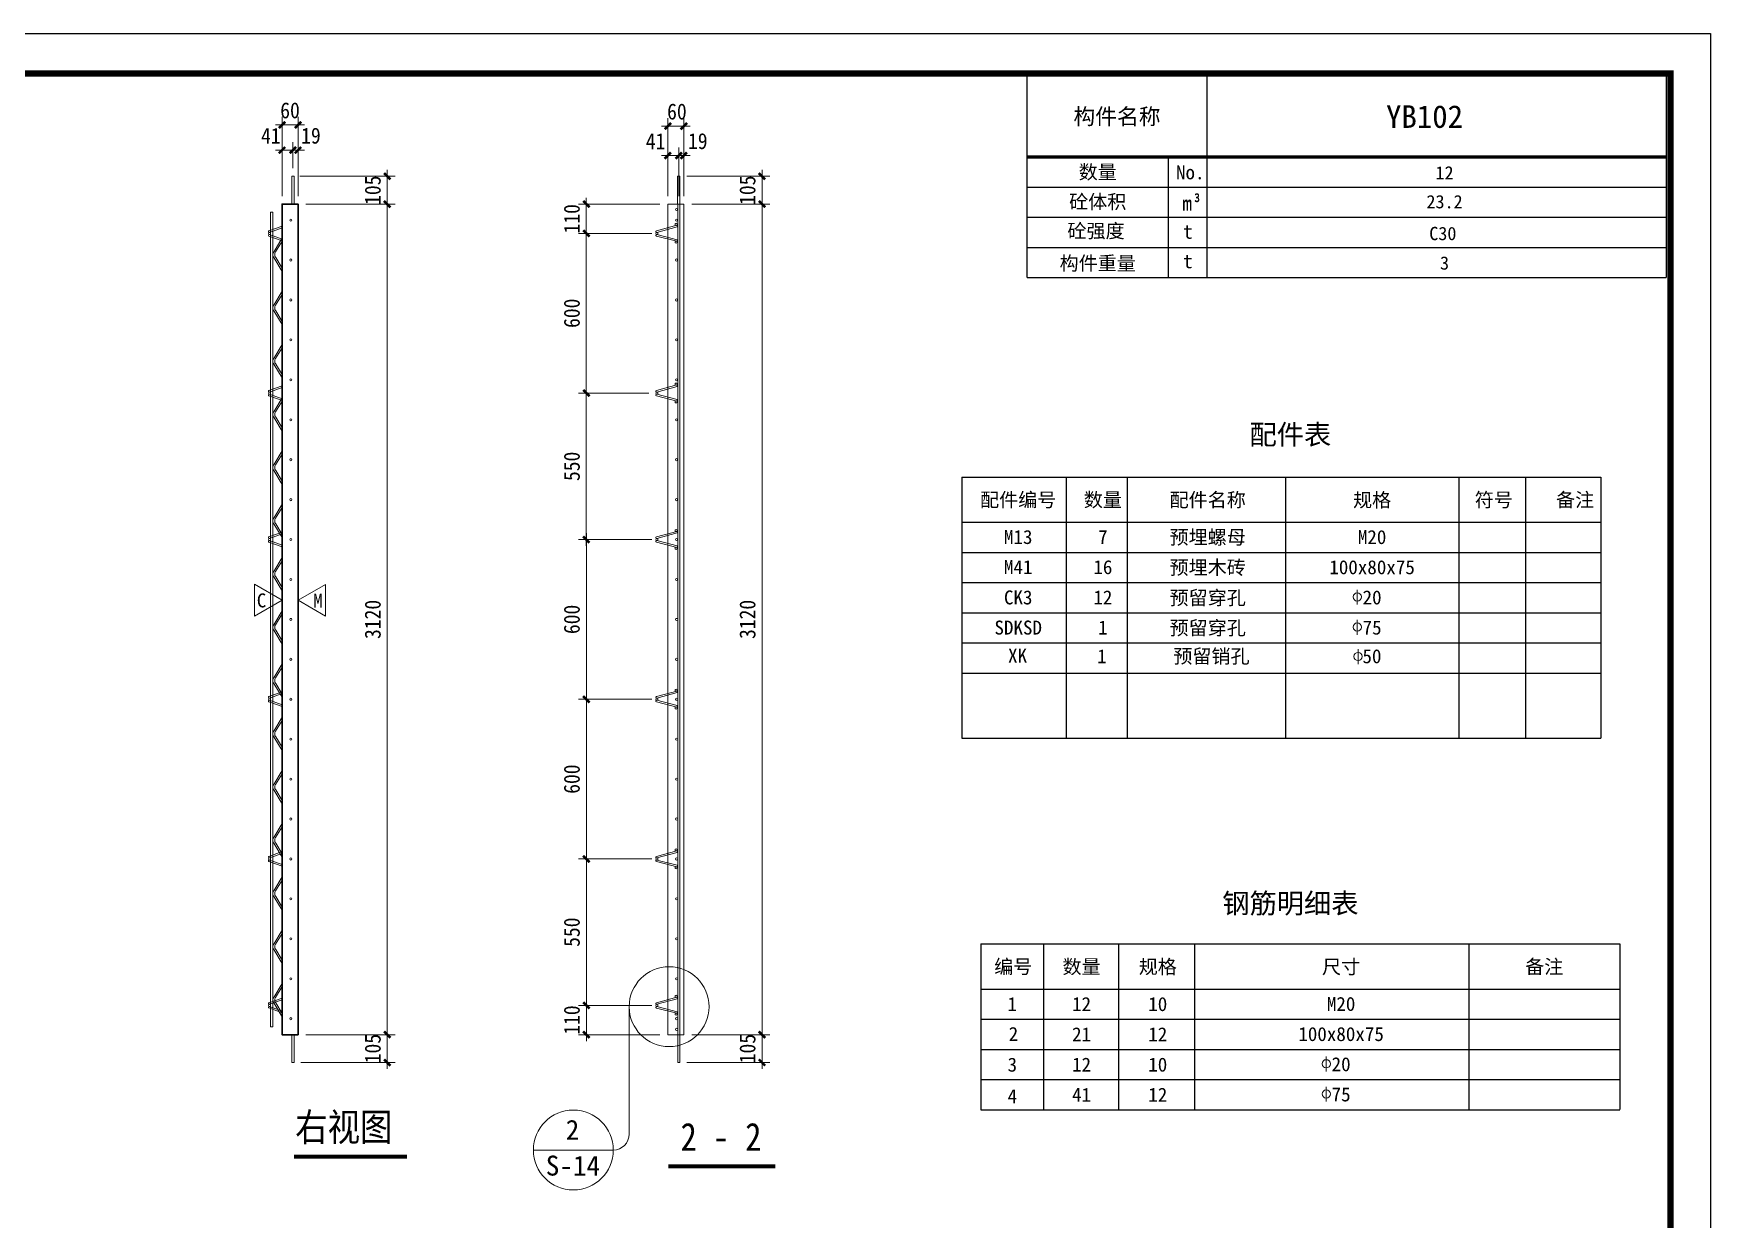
# Model space of a CAD drawing. Header units: millimetres. Extents: x 0 to 31486, y -384 to 8910.
# Drawn here: x 25186 to 31486, y 4071 to 8526 of the extents above; entities that cross this region are included whole.
import ezdxf
from ezdxf.enums import TextEntityAlignment as Align

# ---------------------------------------------------------------- set-up
doc = ezdxf.new("R2010")
doc.units = ezdxf.units.MM
doc.linetypes.add('ACAD_ISO10W100', pattern=[18, 12, -3, 0, -3])
for name, color, linetype in [('DBD6X-1##宽度', 4, 'Continuous'), ('DBD6X-1##高度', 4, 'Continuous'), ('YZ-下划线', 1, 'ACAD_ISO10W100'), ('YZ-标题文字', 2, 'Continuous'), ('YZ-索引图号', 3, 'Continuous'), ('图框2', 1, 'Continuous'), ('图框签字栏-图框文字', 255, 'Continuous'), ('图框线', 7, 'Continuous'), ('桁架', 4, 'Continuous'), ('钢筋', 7, 'Continuous')]:
    doc.layers.add(name, color=color, linetype=linetype)
for name, color, linetype, lineweight in [('YG-标注', 151, 'Continuous', 15), ('YZ-符号', 96, 'Continuous', 9), ('轮廓线', 2, 'Continuous', 13)]:
    doc.layers.add(name, color=color, linetype=linetype, lineweight=lineweight)
doc.styles.add('YZ-样式 1', font='simhei.ttf', dxfattribs={"width": 0.85})
doc.styles.add('YZ-样式 2', font='simhei.ttf', dxfattribs={"width": 0.9})
doc.styles.add('图签-样式 2', font='')
doc.styles.add('图签-黑体', font='simhei.ttf')
doc.styles.get('图签-样式 2').set_extended_font_data('NSimSun')
doc.dimstyles.new('YZ-30', dxfattribs={"dimscale": 30, "dimtxt": 2, "dimasz": 0.8, "dimexe": 1, "dimexo": 1, "dimgap": 0.8, "dimtad": 1, "dimdec": 0, "dimzin": 1, "dimdsep": 46, "dimtxsty": 'YZ-样式 2', "dimblk": 'ARCHTICK', "dimcen": 250, "dimdle": 0.8, "dimclrd": 151, "dimclre": 151, "dimclrt": 7, "dimazin": 0, "dimtfac": 1, "dimtdec": 0, "dimtix": 1, "dimtmove": 2, "dimatfit": 2, "dimldrblk": 'ARCHTICK', "dimfxl": 1, "dimlwd": 9, "dimlwe": 9, "dimarcsym": 0})

# ---------------------------------------------------------------- blocks, each defined once
blk = doc.blocks.new('_ArchTick')
at = {"color": 0, "linetype": 'ByBlock', "const_width": 0.4}
blk.add_lwpolyline([(-0.5, -0.5), (0.5, 0.5)], dxfattribs=at)
blk = doc.blocks.new('*D186')
at = {"layer": 'DBD6X-1##宽度', "color": 151, "lineweight": 9, "ltscale": 30, "transparency": 16777216}
for p, q in [((26209.8, 7885.3), (26545.1, 7885.3)), ((26515.1, 7909.3), (26515.1, 4741.3)), ((26209.8, 4765.3), (26545.1, 4765.3))]:
    blk.add_line(p, q, dxfattribs=at)
at = {"layer": 'Defpoints', "color": 0, "ltscale": 30, "transparency": 16777216}
for p in [(26179.8, 7885.3), (26179.8, 4765.3), (26515.1, 4765.3)]:
    blk.add_point(p, dxfattribs=at)
at = {"layer": 'DBD6X-1##宽度', "color": 151, "lineweight": 9, "ltscale": 30, "transparency": 16777216, "xscale": 24, "yscale": 24, "zscale": 24}
for p, rotation in [((26515.1, 7885.3), 90), ((26515.1, 4765.3), 270)]:
    blk.add_blockref('_ArchTick', p, dxfattribs=dict(at, rotation=rotation))
at = {"layer": 'DBD6X-1##宽度', "color": 7, "lineweight": 9, "ltscale": 30, "transparency": 16777216, "insert": (26460.8, 6325.3), "char_height": 60, "attachment_point": 5, "rotation": 90, "style": 'YZ-样式 2'}
blk.add_mtext('3120', dxfattribs=at)
blk = doc.blocks.new('*D187')
at = {"layer": 'Defpoints', "color": 0, "ltscale": 30, "transparency": 16777216}
for p in [(26179.8, 4765.3), (26160.8, 4660.7), (26515.1, 4660.7)]:
    blk.add_point(p, dxfattribs=at)
at = {"layer": 'YG-标注', "color": 151, "lineweight": 9, "ltscale": 30, "transparency": 16777216}
for p, q in [((26515.1, 4765.3), (26515.1, 4789.3)), ((26209.8, 4765.3), (26545.1, 4765.3)), ((26515.1, 4765.3), (26515.1, 4660.7)), ((26190.8, 4660.7), (26545.1, 4660.7)), ((26515.1, 4660.7), (26515.1, 4636.7))]:
    blk.add_line(p, q, dxfattribs=at)
at = {"layer": 'YG-标注', "color": 151, "lineweight": 9, "ltscale": 30, "transparency": 16777216, "xscale": 24, "yscale": 24, "zscale": 24}
for p, rotation in [((26515.1, 4765.3), 270), ((26515.1, 4660.7), 90)]:
    blk.add_blockref('_ArchTick', p, dxfattribs=dict(at, rotation=rotation))
at = {"layer": 'YG-标注', "color": 7, "lineweight": 9, "ltscale": 30, "transparency": 16777216, "insert": (26460.8, 4713), "char_height": 60, "attachment_point": 5, "rotation": 90, "style": 'YZ-样式 2'}
blk.add_mtext('105', dxfattribs=at)
blk = doc.blocks.new('*D188')
at = {"layer": 'Defpoints', "color": 0, "ltscale": 30, "transparency": 16777216}
for p in [(26119.8, 8183), (26119.8, 7885.3), (26179.8, 7885.3)]:
    blk.add_point(p, dxfattribs=at)
at = {"layer": 'YG-标注', "color": 151, "lineweight": 9, "ltscale": 30, "transparency": 16777216}
for p, q in [((26119.8, 7915.3), (26119.8, 8213)), ((26179.8, 7915.3), (26179.8, 8213)), ((26119.8, 8183), (26095.8, 8183)), ((26179.8, 8183), (26119.8, 8183)), ((26179.8, 8183), (26203.8, 8183))]:
    blk.add_line(p, q, dxfattribs=at)
at = {"layer": 'YG-标注', "color": 151, "lineweight": 9, "ltscale": 30, "transparency": 16777216, "xscale": 24, "yscale": 24, "zscale": 24}
blk.add_blockref('_ArchTick', (26119.8, 8183), dxfattribs=at)
at = {"layer": 'YG-标注', "color": 151, "lineweight": 9, "ltscale": 30, "transparency": 16777216, "xscale": 24, "yscale": 24, "zscale": 24, "rotation": 180}
blk.add_blockref('_ArchTick', (26179.8, 8183), dxfattribs=at)
at = {"layer": 'YG-标注', "color": 7, "lineweight": 9, "ltscale": 30, "transparency": 16777216, "insert": (26149.8, 8237.3), "char_height": 60, "attachment_point": 5, "style": 'YZ-样式 2'}
blk.add_mtext('60', dxfattribs=at)
blk = doc.blocks.new('*D189')
at = {"layer": 'DBD6X-1##高度', "color": 151, "lineweight": 9, "ltscale": 30, "transparency": 16777216}
for p, q in [((27569.2, 7915.3), (27569.2, 8208.4)), ((27629.2, 7915.3), (27629.2, 8208.4)), ((27653.2, 8178.4), (27545.2, 8178.4))]:
    blk.add_line(p, q, dxfattribs=at)
at = {"layer": 'Defpoints', "color": 0, "ltscale": 30, "transparency": 16777216}
for p in [(27569.2, 8178.4), (27569.2, 7885.3), (27629.2, 7885.3)]:
    blk.add_point(p, dxfattribs=at)
at = {"layer": 'DBD6X-1##高度', "color": 151, "lineweight": 9, "ltscale": 30, "transparency": 16777216, "xscale": 24, "yscale": 24, "zscale": 24, "rotation": 180}
blk.add_blockref('_ArchTick', (27569.2, 8178.4), dxfattribs=at)
at = {"layer": 'DBD6X-1##高度', "color": 151, "lineweight": 9, "ltscale": 30, "transparency": 16777216, "xscale": 24, "yscale": 24, "zscale": 24}
blk.add_blockref('_ArchTick', (27629.2, 8178.4), dxfattribs=at)
at = {"layer": 'DBD6X-1##高度', "color": 7, "lineweight": 9, "ltscale": 30, "transparency": 16777216, "insert": (27603.3, 8232.8), "char_height": 60, "attachment_point": 5, "style": 'YZ-样式 2'}
blk.add_mtext('60', dxfattribs=at)
blk = doc.blocks.new('*D211')
at = {"layer": 'Defpoints', "color": 0, "ltscale": 30, "transparency": 16777216}
for p in [(27629.2, 7885.3), (27629.2, 4765.3), (27923, 4765.3)]:
    blk.add_point(p, dxfattribs=at)
at = {"layer": 'YG-标注', "color": 151, "lineweight": 9, "ltscale": 30, "transparency": 16777216}
for p, q in [((27659.2, 7885.3), (27953, 7885.3)), ((27923, 7909.3), (27923, 4741.3)), ((27659.2, 4765.3), (27953, 4765.3))]:
    blk.add_line(p, q, dxfattribs=at)
at = {"layer": 'YG-标注', "color": 151, "lineweight": 9, "ltscale": 30, "transparency": 16777216, "xscale": 24, "yscale": 24, "zscale": 24}
for p, rotation in [((27923, 7885.3), 90), ((27923, 4765.3), 270)]:
    blk.add_blockref('_ArchTick', p, dxfattribs=dict(at, rotation=rotation))
at = {"layer": 'YG-标注', "color": 7, "lineweight": 9, "ltscale": 30, "transparency": 16777216, "insert": (27868.7, 6325.3), "char_height": 60, "attachment_point": 5, "rotation": 90, "style": 'YZ-样式 2'}
blk.add_mtext('3120', dxfattribs=at)
blk = doc.blocks.new('*D212')
at = {"layer": 'Defpoints', "color": 0, "ltscale": 30, "transparency": 16777216}
for p in [(27629.2, 4765.3), (27610.2, 4660.7), (27923, 4660.7)]:
    blk.add_point(p, dxfattribs=at)
at = {"layer": 'YG-标注', "color": 151, "lineweight": 9, "ltscale": 30, "transparency": 16777216}
for p, q in [((27923, 4765.3), (27923, 4789.3)), ((27659.2, 4765.3), (27953, 4765.3)), ((27923, 4765.3), (27923, 4660.7)), ((27640.2, 4660.7), (27953, 4660.7)), ((27923, 4660.7), (27923, 4636.7))]:
    blk.add_line(p, q, dxfattribs=at)
at = {"layer": 'YG-标注', "color": 151, "lineweight": 9, "ltscale": 30, "transparency": 16777216, "xscale": 24, "yscale": 24, "zscale": 24}
for p, rotation in [((27923, 4765.3), 270), ((27923, 4660.7), 90)]:
    blk.add_blockref('_ArchTick', p, dxfattribs=dict(at, rotation=rotation))
at = {"layer": 'YG-标注', "color": 7, "lineweight": 9, "ltscale": 30, "transparency": 16777216, "insert": (27868.7, 4713), "char_height": 60, "attachment_point": 5, "rotation": 90, "style": 'YZ-样式 2'}
blk.add_mtext('105', dxfattribs=at)
blk = doc.blocks.new('*D236')
at = {"layer": 'Defpoints', "color": 0, "ltscale": 30, "transparency": 16777216}
for p in [(27263.1, 4875.3), (27539.2, 4875.3), (27569.2, 4765.3)]:
    blk.add_point(p, dxfattribs=at)
at = {"layer": '钢筋', "color": 151, "lineweight": 9, "ltscale": 30, "transparency": 16777216}
for p, q in [((27509.2, 4875.3), (27233.1, 4875.3)), ((27263.1, 4875.3), (27263.1, 4899.3)), ((27263.1, 4765.3), (27263.1, 4875.3)), ((27539.2, 4765.3), (27233.1, 4765.3)), ((27263.1, 4765.3), (27263.1, 4741.3))]:
    blk.add_line(p, q, dxfattribs=at)
at = {"layer": '钢筋', "color": 151, "lineweight": 9, "ltscale": 30, "transparency": 16777216, "xscale": 24, "yscale": 24, "zscale": 24}
for p, rotation in [((27263.1, 4875.3), 270), ((27263.1, 4765.3), 90)]:
    blk.add_blockref('_ArchTick', p, dxfattribs=dict(at, rotation=rotation))
at = {"layer": '钢筋', "color": 7, "ltscale": 30, "transparency": 16777216, "insert": (27208.7, 4820.3), "char_height": 60, "attachment_point": 5, "rotation": 90, "style": 'YZ-样式 2'}
blk.add_mtext('110', dxfattribs=at)
blk = doc.blocks.new('*D237')
at = {"layer": 'Defpoints', "color": 0, "ltscale": 30, "transparency": 16777216}
for p in [(27539.2, 6625.3), (27263.1, 6025.3), (27539.2, 6025.3)]:
    blk.add_point(p, dxfattribs=at)
at = {"layer": '钢筋', "color": 151, "lineweight": 9, "ltscale": 30, "transparency": 16777216}
for p, q in [((27509.2, 6625.3), (27233.1, 6625.3)), ((27263.1, 6649.3), (27263.1, 6001.3)), ((27509.2, 6025.3), (27233.1, 6025.3))]:
    blk.add_line(p, q, dxfattribs=at)
at = {"layer": '钢筋', "color": 151, "lineweight": 9, "ltscale": 30, "transparency": 16777216, "xscale": 24, "yscale": 24, "zscale": 24}
for p, rotation in [((27263.1, 6625.3), 90), ((27263.1, 6025.3), 270)]:
    blk.add_blockref('_ArchTick', p, dxfattribs=dict(at, rotation=rotation))
at = {"layer": '钢筋', "color": 7, "ltscale": 30, "transparency": 16777216, "insert": (27208.7, 6325.3), "char_height": 60, "attachment_point": 5, "rotation": 90, "style": 'YZ-样式 2'}
blk.add_mtext('600', dxfattribs=at)
blk = doc.blocks.new('*D238')
at = {"layer": 'Defpoints', "color": 0, "ltscale": 30, "transparency": 16777216}
for p in [(27539.2, 6025.3), (27263.1, 5425.3), (27539.2, 5425.3)]:
    blk.add_point(p, dxfattribs=at)
at = {"layer": '钢筋', "color": 151, "lineweight": 9, "ltscale": 30, "transparency": 16777216}
for p, q in [((27263.1, 6049.3), (27263.1, 5401.3)), ((27509.2, 6025.3), (27233.1, 6025.3)), ((27509.2, 5425.3), (27233.1, 5425.3))]:
    blk.add_line(p, q, dxfattribs=at)
at = {"layer": '钢筋', "color": 151, "lineweight": 9, "ltscale": 30, "transparency": 16777216, "xscale": 24, "yscale": 24, "zscale": 24}
for p, rotation in [((27263.1, 6025.3), 90), ((27263.1, 5425.3), 270)]:
    blk.add_blockref('_ArchTick', p, dxfattribs=dict(at, rotation=rotation))
at = {"layer": '钢筋', "color": 7, "ltscale": 30, "transparency": 16777216, "insert": (27208.7, 5725.3), "char_height": 60, "attachment_point": 5, "rotation": 90, "style": 'YZ-样式 2'}
blk.add_mtext('600', dxfattribs=at)
blk = doc.blocks.new('*D239')
at = {"layer": 'Defpoints', "color": 0, "ltscale": 30, "transparency": 16777216}
for p in [(27539.2, 5425.3), (27263.1, 4875.3), (27539.2, 4875.3)]:
    blk.add_point(p, dxfattribs=at)
at = {"layer": '钢筋', "color": 151, "lineweight": 9, "ltscale": 30, "transparency": 16777216}
for p, q in [((27509.2, 5425.3), (27233.1, 5425.3)), ((27263.1, 5449.3), (27263.1, 4851.3)), ((27509.2, 4875.3), (27233.1, 4875.3))]:
    blk.add_line(p, q, dxfattribs=at)
at = {"layer": '钢筋', "color": 151, "lineweight": 9, "ltscale": 30, "transparency": 16777216, "xscale": 24, "yscale": 24, "zscale": 24}
for p, rotation in [((27263.1, 5425.3), 90), ((27263.1, 4875.3), 270)]:
    blk.add_blockref('_ArchTick', p, dxfattribs=dict(at, rotation=rotation))
at = {"layer": '钢筋', "color": 7, "ltscale": 30, "transparency": 16777216, "insert": (27208.7, 5150.3), "char_height": 60, "attachment_point": 5, "rotation": 90, "style": 'YZ-样式 2'}
blk.add_mtext('550', dxfattribs=at)
blk = doc.blocks.new('A$C36382715')
at = {"layer": '桁架', "color": 4, "lineweight": 9}
for p, q in [((11.6, 2910.1), (43, 2962.8)), ((19, 2910.2), (43, 2950.4)), ((11.8, 2889.4), (43, 2837.3)), ((19.1, 2889.4), (43, 2849.5)), ((11.6, 2710.1), (43, 2762.8)), ((19, 2710.2), (43, 2750.4)), ((11.8, 2689.4), (43, 2637.3)), ((19.1, 2689.4), (43, 2649.5)), ((11.6, 2510.1), (43, 2562.8)), ((19, 2510.2), (43, 2550.4)), ((11.8, 2489.4), (43, 2437.3)), ((19.1, 2489.4), (43, 2449.5)), ((11.6, 2310.1), (43, 2362.8)), ((19, 2310.2), (43, 2350.4)), ((11.8, 2289.4), (43, 2237.3)), ((19.1, 2289.4), (43, 2249.5)), ((11.6, 2110.1), (43, 2162.8)), ((19, 2110.2), (43, 2150.4)), ((11.8, 2089.4), (43, 2037.3)), ((19.1, 2089.4), (43, 2049.5)), ((11.6, 1910.1), (43, 1962.8)), ((19, 1910.2), (43, 1950.4)), ((11.8, 1889.4), (43, 1837.3)), ((19.1, 1889.4), (43, 1849.5)), ((11.6, 1710.1), (43, 1762.8)), ((19, 1710.2), (43, 1750.4)), ((11.8, 1689.4), (43, 1637.3)), ((19.1, 1689.4), (43, 1649.5)), ((11.6, 1510.1), (43, 1562.8)), ((19, 1510.2), (43, 1550.4)), ((11.8, 1489.4), (43, 1437.3)), ((19.1, 1489.4), (43, 1449.5)), ((11.6, 1310.1), (43, 1362.8)), ((19, 1310.2), (43, 1350.4)), ((11.8, 1289.4), (43, 1237.3)), ((19.1, 1289.4), (43, 1249.5)), ((11.6, 1110.1), (43, 1162.8)), ((19, 1110.2), (43, 1150.4)), ((11.8, 1089.4), (43, 1037.3)), ((19.1, 1089.4), (43, 1049.5)), ((11.6, 910.1), (43, 962.8)), ((19, 910.2), (43, 950.4)), ((11.8, 889.4), (43, 837.3)), ((19.1, 889.4), (43, 849.5)), ((11.6, 710.1), (43, 762.8)), ((19, 710.2), (43, 750.4)), ((19.1, 689.4), (43, 649.5)), ((11.6, 510.1), (43, 562.8)), ((19, 510.2), (43, 550.4)), ((11.8, 489.4), (43, 437.3)), ((19.1, 489.4), (43, 449.5)), ((11.6, 310.1), (43, 362.8)), ((19, 310.2), (43, 350.4)), ((11.8, 289.4), (43, 237.3)), ((19.1, 289.4), (43, 249.5)), ((11.6, 110.1), (43, 162.8)), ((19, 110.2), (43, 150.4)), ((11.8, 89.4), (43, 37.3)), ((19.1, 89.4), (43, 49.5))]:
    blk.add_line(p, q, dxfattribs=at)
at = {"layer": '桁架', "color": 4, "lineweight": 5}
blk.add_line((11.8, 689.4), (43, 637.3), dxfattribs=at)
at = {"layer": '桁架', "color": 4, "lineweight": 9}
for centre, radius, start, end in [((24.2, 2899.9), 16.2, 141.05333, 219.87299), ((31.9, 2899.9), 16.5, 141.3315, 219.15534), ((24.2, 2699.9), 16.2, 141.05333, 219.87299), ((31.9, 2699.9), 16.5, 141.3315, 219.15534), ((24.2, 2499.9), 16.2, 141.05333, 219.87299), ((31.9, 2499.9), 16.5, 141.3315, 219.15534), ((24.2, 2299.9), 16.2, 141.05333, 219.87299), ((31.9, 2299.9), 16.5, 141.3315, 219.15534), ((24.2, 2099.9), 16.2, 141.05333, 219.87299), ((31.9, 2099.9), 16.5, 141.3315, 219.15534), ((24.2, 1899.9), 16.2, 141.05333, 219.87299), ((31.9, 1899.9), 16.5, 141.3315, 219.15534), ((24.2, 1699.9), 16.2, 141.05333, 219.87299), ((31.9, 1699.9), 16.5, 141.3315, 219.15534), ((24.2, 1499.9), 16.2, 141.05333, 219.87299), ((31.9, 1499.9), 16.5, 141.3315, 219.15534), ((24.2, 1299.9), 16.2, 141.05333, 219.87299), ((31.9, 1299.9), 16.5, 141.3315, 219.15534), ((24.2, 1099.9), 16.2, 141.05333, 219.87299), ((31.9, 1099.9), 16.5, 141.3315, 219.15534), ((24.2, 899.9), 16.2, 141.05333, 219.87299), ((31.9, 899.9), 16.5, 141.3315, 219.15534), ((24.2, 699.9), 16.2, 141.05333, 219.87299), ((31.9, 699.9), 16.5, 141.3315, 219.15534), ((24.2, 499.9), 16.2, 141.05333, 219.87299), ((31.9, 499.9), 16.5, 141.3315, 219.15534), ((24.2, 299.9), 16.2, 141.05333, 219.87299), ((31.9, 299.9), 16.5, 141.3315, 219.15534), ((24.2, 99.9), 16.2, 141.05333, 219.87299), ((31.9, 99.9), 16.5, 141.3315, 219.15534)]:
    blk.add_arc(centre, radius, start, end, dxfattribs=at)
at = {"layer": '钢筋', "color": 4, "lineweight": 5}
for p, q in [((0, 0), (0, 3060)), ((8, 3060), (0, 3060)), ((8, 0), (8, 3060)), ((0, 0), (8, 0))]:
    blk.add_line(p, q, dxfattribs=at)
blk = doc.blocks.new('A$C6EDF263D')
at = {"layer": '桁架', "color": 4, "linetype": 'Continuous', "lineweight": 9}
for p, q in [((82.8, 74.6), (6.3, 53.8)), ((84.4, 68.8), (7.7, 48)), ((82.8, 14.4), (6.3, 34.2)), ((84.4, 20.2), (7.7, 40))]:
    blk.add_line(p, q, dxfattribs=at)
for centre in [(80.4, 78), (8.4, 44), (80.4, 11)]:
    blk.add_circle(centre, 4, dxfattribs=at)
for centre, start, end in [((83.5, 71.7), 283.99475, 103.99475), ((7, 50.9), 103.99475, 283.99475), ((7, 37.1), 76.00525, 256.00525), ((83.5, 17.3), 256.00525, 76.00525)]:
    blk.add_arc(centre, 3, start, end, dxfattribs=at)
blk = doc.blocks.new('A$C71EC6BAC')
at = {"layer": '桁架', "color": 4, "linetype": 'Continuous', "lineweight": 9}
for p, q in [((55.4, 54.9), (6.3, 37.3)), ((55.4, 0), (6.3, 17.7)), ((55.4, 48.6), (7.7, 31.5)), ((55.4, 6.3), (7.7, 23.5))]:
    blk.add_line(p, q, dxfattribs=at)
blk.add_circle((8.4, 27.5), 4, dxfattribs=at)
for centre, start, end in [((7, 34.4), 103.99475, 283.99475), ((7, 20.6), 76.00525, 256.00525)]:
    blk.add_arc(centre, 3, start, end, dxfattribs=at)
blk = doc.blocks.new('构件信息')
at = {"layer": '图框线'}
for p, q in [((2183.9, 3126.9), (2183.9, 3886.1)), ((2183.9, 3886.1), (4584.7, 3886.1)), ((2859.4, 3886.1), (2859.4, 3126.9)), ((4584.7, 3886.1), (4584.7, 3126.9)), ((2714.6, 3126.9), (2714.6, 3580.3)), ((2183.9, 3466.9), (4584.7, 3466.9)), ((2183.9, 3353.6), (4584.7, 3353.6)), ((2183.9, 3240.3), (4584.7, 3240.3)), ((2183.9, 3126.9), (4584.7, 3126.9)), ((2183.9, 3126.9), (4584.7, 3126.9))]:
    blk.add_line(p, q, dxfattribs=at)
at = {"layer": '图框线', "const_width": 12.1}
blk.add_lwpolyline([(2183.9, 3580.3), (4584.7, 3580.3)], dxfattribs=at)
at = {"style": '图签-黑体'}
blk.add_attdef('构件名称', (3532.4, 3689.4), '', height=85, dxfattribs=at)
for tag, p in [('数量', (3752.1, 3495.5)), ('砼体积', (3752.1, 3387.1)), ('混凝土强度', (3745.7, 3267.6)), ('构件重量', (3752.1, 3156.8))]:
    blk.add_attdef(tag, text='', height=50, dxfattribs=at).set_placement(p, align=Align.CENTER)
at = {"layer": '图框签字栏-图框文字', "style": '图签-黑体'}
for s, height, p in [('构件名称', 60, (2521.6, 3732.2)), ('数量', 52.5, (2449.2, 3523.6)), ('No.', 52.5, (2796.8, 3522.4)), ('砼体积', 52.5, (2449.2, 3411.9)), ('m', 52.5, (2785.1, 3407)), ('m', 52.5, (2785.1, 3404.8)), ('3', 31.8, (2822.7, 3428.5)), ('3', 31.8, (2822.7, 3426.2)), ('砼强度', 52.5, (2442.8, 3302.5)), ('t', 52.5, (2787.9, 3299.1)), ('构件重量', 52.5, (2449.2, 3180.8)), ('t', 52.5, (2787.9, 3188.4))]:
    blk.add_text(s, height=height, dxfattribs=at).set_placement(p, align=Align.MIDDLE_CENTER)
blk = doc.blocks.new('配件')
at = {"layer": '图框签字栏-图框文字', "color": 2, "lineweight": 15}
for points in [[(11272.6, 6820.5), (11272.6, 6764.7)], [(11272.6, 6707.2), (11272.6, 6651.4)], [(11276.2, 6597.2), (11276.2, 6541.5)]]:
    blk.add_lwpolyline(points, dxfattribs=at)
for centre in [(11273, 6793.7), (11273, 6680.3), (11276.2, 6569.7)]:
    blk.add_circle(centre, 15.4, dxfattribs=at)
at = {"layer": '图框线'}
for p, q in [((9787.4, 7243.7), (12188.2, 7243.7)), ((9787.4, 7243.7), (9787.4, 6263.5)), ((10179, 7243.7), (10179, 6263.5)), ((10408.7, 7243.7), (10408.7, 6263.5)), ((11003, 7243.7), (11003, 6263.5)), ((11654.6, 7243.7), (11654.6, 6263.5)), ((11904.6, 7243.7), (11904.6, 6263.5)), ((12188.2, 7243.7), (12188.2, 6263.5)), ((9787.4, 7074.5), (12188.2, 7074.5)), ((9787.4, 6961.1), (12188.2, 6961.1)), ((9787.4, 6847.8), (12188.2, 6847.8)), ((9787.4, 6734.5), (12188.2, 6734.5)), ((9787.4, 6621.1), (12188.2, 6621.1)), ((9787.4, 6507.8), (12188.2, 6507.8)), ((9787.4, 6263.5), (12188.2, 6263.5)), ((9787.4, 6263.5), (12188.2, 6263.5))]:
    blk.add_line(p, q, dxfattribs=at)
at = {"layer": '图框签字栏-图框文字', "style": '图签-黑体'}
for s, p in [('配件编号', (9999.3, 7158.5)), ('数量', (10317.4, 7158.5)), ('配件名称', (10711.2, 7158.2)), ('规格', (11328.8, 7157.7)), ('符号', (11786, 7158.5)), ('备注', (12091.6, 7158.5))]:
    blk.add_text(s, height=52.5, dxfattribs=at).set_placement(p, align=Align.MIDDLE_CENTER)
at = {"layer": '图框签字栏-图框文字', "color": 2, "style": '图签-样式 2'}
for s, p in [('M13', (9999.3, 7018.8)), ('7', (10317.4, 7018.8)), ('预埋螺母', (10711.2, 7017.8)), ('M20', (11328.8, 7018.5)), ('M41', (9999.3, 6905.5)), ('16', (10317.4, 6905.5)), ('预埋木砖', (10711.2, 6904.3)), ('100x80x75', (11328.8, 6905.2)), ('CK3', (9999.3, 6791.8)), ('12', (10317.4, 6791.8)), ('预留穿孔', (10711.2, 6790.5)), ('SDKSD', (9999.3, 6678.5)), ('1', (10317.4, 6678.5)), ('预留穿孔', (10711.2, 6677.2)), ('XK', (9996.8, 6573.2)), ('1', (10313.9, 6570.7)), ('预留销孔', (10725.3, 6570.8)), ('50', (11328.3, 6570.8))]:
    blk.add_text(s, height=52.5, dxfattribs=at).set_placement(p, align=Align.MIDDLE_CENTER)
for s, p in [('20', (11328.8, 6791.8)), ('75', (11328.8, 6678.5))]:
    blk.add_text(s, height=52.5, rotation=0, dxfattribs=at).set_placement(p, align=Align.MIDDLE_CENTER)
blk = doc.blocks.new('钢筋')
at = {"layer": '图框签字栏-图框文字', "color": 2, "lineweight": 15}
for points in [[(11236.7, 4540.7), (11236.7, 4484.9)], [(11236.7, 4427.3), (11236.7, 4371.6)]]:
    blk.add_lwpolyline(points, dxfattribs=at)
for centre in [(11237.1, 4513.8), (11237.1, 4400.5)]:
    blk.add_circle(centre, 15.4, dxfattribs=at)
at = {"layer": '图框线'}
for p, q in [((9938.8, 4963.9), (12339.6, 4963.9)), ((9938.8, 4963.9), (9938.8, 4341.3)), ((10175.4, 4963.4), (10175.4, 4341.3)), ((10456.2, 4963.9), (10456.2, 4341.3)), ((10742.5, 4963.9), (10742.5, 4341.3)), ((11772.6, 4963.9), (11772.6, 4341.3)), ((12339.6, 4963.9), (12339.6, 4341.8)), ((9938.8, 4794.6), (12339.6, 4794.6)), ((9938.8, 4681.3), (12339.6, 4681.3)), ((9938.8, 4568), (12339.6, 4568)), ((9938.8, 4454.6), (12339.6, 4454.6)), ((9938.8, 4341.3), (12339.6, 4341.3))]:
    blk.add_line(p, q, dxfattribs=at)
at = {"layer": '图框签字栏-图框文字', "style": '图签-黑体'}
for s, p in [('编号', (10061.2, 4878.7)), ('数量', (10317.9, 4878.4)), ('规格', (10604.1, 4878.4)), ('尺寸', (11292.9, 4877.9)), ('备注', (12056.1, 4878.7))]:
    blk.add_text(s, height=52.5, dxfattribs=at).set_placement(p, align=Align.MIDDLE_CENTER)
at = {"layer": '图框签字栏-图框文字', "color": 2, "style": '图签-样式 2'}
for s, p in [('1', (10057.7, 4738)), ('12', (10317.9, 4738)), ('10', (10604.1, 4738)), ('M20', (11292.9, 4738.7)), ('2', (10061.8, 4625.8)), ('21', (10317.9, 4624.5)), ('12', (10604.1, 4624.5)), ('100x80x75', (11292.9, 4625.4)), ('3', (10057.7, 4510.5)), ('12', (10317.9, 4510.7)), ('10', (10604.1, 4510.7)), ('4', (10057.7, 4391.9)), ('41', (10317.9, 4397.4)), ('12', (10604.1, 4397.4))]:
    blk.add_text(s, height=52.5, dxfattribs=at).set_placement(p, align=Align.MIDDLE_CENTER)
for s, p in [('20', (11292.9, 4512)), ('75', (11292.9, 4398.7))]:
    blk.add_text(s, height=52.5, rotation=0, dxfattribs=at).set_placement(p, align=Align.MIDDLE_CENTER)
blk = doc.blocks.new('*D17')
at = {"layer": 'Defpoints', "color": 0, "ltscale": 30, "transparency": 16777216}
for p in [(7270.2, 8373.9), (7293.6, 8269.2), (7628.9, 8269.2)]:
    blk.add_point(p, dxfattribs=at)
at = {"layer": 'YG-标注', "color": 151, "lineweight": 9, "ltscale": 30, "transparency": 16777216}
for p, q in [((7628.9, 8373.9), (7628.9, 8397.9)), ((7300.2, 8373.9), (7658.9, 8373.9)), ((7628.9, 8373.9), (7628.9, 8269.2)), ((7323.6, 8269.2), (7658.9, 8269.2)), ((7628.9, 8269.2), (7628.9, 8245.2))]:
    blk.add_line(p, q, dxfattribs=at)
at = {"layer": 'YG-标注', "color": 151, "lineweight": 9, "ltscale": 30, "transparency": 16777216, "xscale": 24, "yscale": 24, "zscale": 24}
for p, rotation in [((7628.9, 8373.9), 270), ((7628.9, 8269.2), 90)]:
    blk.add_blockref('_ArchTick', p, dxfattribs=dict(at, rotation=rotation))
at = {"layer": 'YG-标注', "color": 7, "lineweight": 9, "ltscale": 30, "transparency": 16777216, "insert": (7574.6, 8321.5), "char_height": 60, "attachment_point": 5, "rotation": 90, "style": 'YZ-样式 2'}
blk.add_mtext('105', dxfattribs=at)
blk = doc.blocks.new('*D21')
at = {"layer": 'Defpoints', "color": 0, "ltscale": 30, "transparency": 16777216}
for p in [(7274.6, 8472), (7274.6, 8373.9), (7293.6, 8269.2)]:
    blk.add_point(p, dxfattribs=at)
at = {"layer": 'YG-标注', "color": 151, "lineweight": 9, "ltscale": 30, "transparency": 16777216}
for p, q in [((7274.6, 8472), (7250.6, 8472)), ((7274.6, 8403.9), (7274.6, 8502)), ((7293.6, 8472), (7274.6, 8472)), ((7293.6, 8299.2), (7293.6, 8502)), ((7293.6, 8472), (7317.6, 8472))]:
    blk.add_line(p, q, dxfattribs=at)
at = {"layer": 'YG-标注', "color": 151, "lineweight": 9, "ltscale": 30, "transparency": 16777216, "xscale": 24, "yscale": 24, "zscale": 24}
blk.add_blockref('_ArchTick', (7274.6, 8472), dxfattribs=at)
at = {"layer": 'YG-标注', "color": 151, "lineweight": 9, "ltscale": 30, "transparency": 16777216, "xscale": 24, "yscale": 24, "zscale": 24, "rotation": 180}
blk.add_blockref('_ArchTick', (7293.6, 8472), dxfattribs=at)
at = {"layer": 'YG-标注', "color": 7, "lineweight": 9, "ltscale": 30, "transparency": 16777216, "insert": (7342.3, 8526), "char_height": 60, "attachment_point": 5, "style": 'YZ-样式 2'}
blk.add_mtext('19', dxfattribs=at)
blk = doc.blocks.new('*D22')
at = {"layer": 'Defpoints', "color": 0, "ltscale": 30, "transparency": 16777216}
for p in [(7233.6, 8472), (7274.6, 8373.9), (7233.6, 8269.2)]:
    blk.add_point(p, dxfattribs=at)
at = {"layer": 'YG-标注', "color": 151, "lineweight": 9, "ltscale": 30, "transparency": 16777216}
for p, q in [((7233.6, 8472), (7209.6, 8472)), ((7233.6, 8299.2), (7233.6, 8502)), ((7274.6, 8472), (7233.6, 8472)), ((7274.6, 8403.9), (7274.6, 8502)), ((7274.6, 8472), (7298.6, 8472))]:
    blk.add_line(p, q, dxfattribs=at)
at = {"layer": 'YG-标注', "color": 151, "lineweight": 9, "ltscale": 30, "transparency": 16777216, "xscale": 24, "yscale": 24, "zscale": 24}
blk.add_blockref('_ArchTick', (7233.6, 8472), dxfattribs=at)
at = {"layer": 'YG-标注', "color": 151, "lineweight": 9, "ltscale": 30, "transparency": 16777216, "xscale": 24, "yscale": 24, "zscale": 24, "rotation": 180}
blk.add_blockref('_ArchTick', (7274.6, 8472), dxfattribs=at)
at = {"layer": 'YG-标注', "color": 7, "lineweight": 9, "ltscale": 30, "transparency": 16777216, "insert": (7191.5, 8526), "char_height": 60, "attachment_point": 5, "style": 'YZ-样式 2'}
blk.add_mtext('41', dxfattribs=at)
blk = doc.blocks.new('*D24')
at = {"layer": 'Defpoints', "color": 0, "ltscale": 30, "transparency": 16777216}
for p in [(8724.1, 8451.6), (8724.1, 8269.2), (8742.9, 8269.2)]:
    blk.add_point(p, dxfattribs=at)
at = {"layer": 'YG-标注', "color": 151, "lineweight": 9, "ltscale": 30, "transparency": 16777216}
for p, q in [((8724.1, 8451.6), (8700.1, 8451.6)), ((8724.1, 8299.2), (8724.1, 8481.6)), ((8742.9, 8451.6), (8724.1, 8451.6)), ((8742.9, 8299.2), (8742.9, 8481.6)), ((8742.9, 8451.6), (8766.9, 8451.6))]:
    blk.add_line(p, q, dxfattribs=at)
at = {"layer": 'YG-标注', "color": 151, "lineweight": 9, "ltscale": 30, "transparency": 16777216, "xscale": 24, "yscale": 24, "zscale": 24}
blk.add_blockref('_ArchTick', (8724.1, 8451.6), dxfattribs=at)
at = {"layer": 'YG-标注', "color": 151, "lineweight": 9, "ltscale": 30, "transparency": 16777216, "xscale": 24, "yscale": 24, "zscale": 24, "rotation": 180}
blk.add_blockref('_ArchTick', (8742.9, 8451.6), dxfattribs=at)
at = {"layer": 'YG-标注', "color": 7, "lineweight": 9, "ltscale": 30, "transparency": 16777216, "insert": (8795.6, 8505.6), "char_height": 60, "attachment_point": 5, "style": 'YZ-样式 2'}
blk.add_mtext('19', dxfattribs=at)
blk = doc.blocks.new('*D25')
at = {"layer": 'Defpoints', "color": 0, "ltscale": 30, "transparency": 16777216}
for p in [(8682.9, 8451.6), (8682.9, 8269.2), (8724.1, 8269.2)]:
    blk.add_point(p, dxfattribs=at)
at = {"layer": 'YG-标注', "color": 151, "lineweight": 9, "ltscale": 30, "transparency": 16777216}
for p, q in [((8682.9, 8451.6), (8658.9, 8451.6)), ((8682.9, 8299.2), (8682.9, 8481.6)), ((8724.1, 8451.6), (8682.9, 8451.6)), ((8724.1, 8299.2), (8724.1, 8481.6)), ((8724.1, 8451.6), (8748.1, 8451.6))]:
    blk.add_line(p, q, dxfattribs=at)
at = {"layer": 'YG-标注', "color": 151, "lineweight": 9, "ltscale": 30, "transparency": 16777216, "xscale": 24, "yscale": 24, "zscale": 24}
blk.add_blockref('_ArchTick', (8682.9, 8451.6), dxfattribs=at)
at = {"layer": 'YG-标注', "color": 151, "lineweight": 9, "ltscale": 30, "transparency": 16777216, "xscale": 24, "yscale": 24, "zscale": 24, "rotation": 180}
blk.add_blockref('_ArchTick', (8724.1, 8451.6), dxfattribs=at)
at = {"layer": 'YG-标注', "color": 7, "lineweight": 9, "ltscale": 30, "transparency": 16777216, "insert": (8636.9, 8505.6), "char_height": 60, "attachment_point": 5, "style": 'YZ-样式 2'}
blk.add_mtext('41', dxfattribs=at)
blk = doc.blocks.new('*D47')
at = {"layer": 'Defpoints', "color": 0, "ltscale": 30, "transparency": 16777216}
for p in [(8723.9, 8373.9), (8742.9, 8269.2), (9036.8, 8269.2)]:
    blk.add_point(p, dxfattribs=at)
at = {"layer": 'YG-标注', "color": 151, "lineweight": 9, "ltscale": 30, "transparency": 16777216}
for p, q in [((9036.8, 8373.9), (9036.8, 8397.9)), ((8753.9, 8373.9), (9066.8, 8373.9)), ((9036.8, 8373.9), (9036.8, 8269.2)), ((8772.9, 8269.2), (9066.8, 8269.2)), ((9036.8, 8269.2), (9036.8, 8245.2))]:
    blk.add_line(p, q, dxfattribs=at)
at = {"layer": 'YG-标注', "color": 151, "lineweight": 9, "ltscale": 30, "transparency": 16777216, "xscale": 24, "yscale": 24, "zscale": 24}
for p, rotation in [((9036.8, 8373.9), 270), ((9036.8, 8269.2), 90)]:
    blk.add_blockref('_ArchTick', p, dxfattribs=dict(at, rotation=rotation))
at = {"layer": 'YG-标注', "color": 7, "lineweight": 9, "ltscale": 30, "transparency": 16777216, "insert": (8982.4, 8321.5), "char_height": 60, "attachment_point": 5, "rotation": 90, "style": 'YZ-样式 2'}
blk.add_mtext('105', dxfattribs=at)
blk = doc.blocks.new('*D73')
at = {"layer": 'Defpoints', "color": 0, "ltscale": 30, "transparency": 16777216}
for p in [(8652.9, 8159.2), (8376.8, 7559.2), (8641.9, 7559.2)]:
    blk.add_point(p, dxfattribs=at)
at = {"layer": 'YG-标注', "color": 151, "lineweight": 9, "ltscale": 30, "transparency": 16777216}
for p, q in [((8622.9, 8159.2), (8346.8, 8159.2)), ((8376.8, 8183.2), (8376.8, 7535.2)), ((8611.9, 7559.2), (8346.8, 7559.2))]:
    blk.add_line(p, q, dxfattribs=at)
at = {"layer": 'YG-标注', "color": 151, "lineweight": 9, "ltscale": 30, "transparency": 16777216, "xscale": 24, "yscale": 24, "zscale": 24}
for p, rotation in [((8376.8, 8159.2), 90), ((8376.8, 7559.2), 270)]:
    blk.add_blockref('_ArchTick', p, dxfattribs=dict(at, rotation=rotation))
at = {"layer": 'YG-标注', "color": 7, "lineweight": 9, "ltscale": 30, "transparency": 16777216, "insert": (8322.5, 7859.2), "char_height": 60, "attachment_point": 5, "rotation": 90, "style": 'YZ-样式 2'}
blk.add_mtext('600', dxfattribs=at)
blk = doc.blocks.new('*D78')
at = {"layer": 'Defpoints', "color": 0, "ltscale": 30, "transparency": 16777216}
for p in [(8376.8, 8269.2), (8682.9, 8269.2), (8652.9, 8159.2)]:
    blk.add_point(p, dxfattribs=at)
at = {"layer": '钢筋', "color": 151, "lineweight": 9, "ltscale": 30, "transparency": 16777216}
for p, q in [((8652.9, 8269.2), (8346.8, 8269.2)), ((8376.8, 8269.2), (8376.8, 8293.2)), ((8376.8, 8159.2), (8376.8, 8269.2)), ((8622.9, 8159.2), (8346.8, 8159.2)), ((8376.8, 8159.2), (8376.8, 8135.2))]:
    blk.add_line(p, q, dxfattribs=at)
at = {"layer": '钢筋', "color": 151, "lineweight": 9, "ltscale": 30, "transparency": 16777216, "xscale": 24, "yscale": 24, "zscale": 24}
for p, rotation in [((8376.8, 8269.2), 270), ((8376.8, 8159.2), 90)]:
    blk.add_blockref('_ArchTick', p, dxfattribs=dict(at, rotation=rotation))
at = {"layer": '钢筋', "color": 7, "ltscale": 30, "transparency": 16777216, "insert": (8322.5, 8214.2), "char_height": 60, "attachment_point": 5, "rotation": 90, "style": 'YZ-样式 2'}
blk.add_mtext('110', dxfattribs=at)
blk = doc.blocks.new('*D79')
at = {"layer": 'Defpoints', "color": 0, "ltscale": 30, "transparency": 16777216}
for p in [(8376.8, 7559.2), (8641.9, 7559.2), (8652.9, 7009.2)]:
    blk.add_point(p, dxfattribs=at)
at = {"layer": 'YG-标注', "color": 151, "lineweight": 9, "ltscale": 30, "transparency": 16777216}
for p, q in [((8376.8, 6985.2), (8376.8, 7583.2)), ((8611.9, 7559.2), (8346.8, 7559.2)), ((8622.9, 7009.2), (8346.8, 7009.2))]:
    blk.add_line(p, q, dxfattribs=at)
at = {"layer": 'YG-标注', "color": 151, "lineweight": 9, "ltscale": 30, "transparency": 16777216, "xscale": 24, "yscale": 24, "zscale": 24}
for p, rotation in [((8376.8, 7559.2), 90), ((8376.8, 7009.2), 270)]:
    blk.add_blockref('_ArchTick', p, dxfattribs=dict(at, rotation=rotation))
at = {"layer": 'YG-标注', "color": 7, "ltscale": 30, "transparency": 16777216, "insert": (8322.5, 7284.2), "char_height": 60, "attachment_point": 5, "rotation": 90, "style": 'YZ-样式 2'}
blk.add_mtext('550', dxfattribs=at)
blk = doc.blocks.new('sdb')
at = {"layer": '钢筋', "color": 5, "lineweight": 13}
for points in [[(7270.6, 8269.2), (7270.6, 8373.9), (7278.6, 8373.9), (7278.6, 8269.2)], [(8719.9, 8269.2), (8719.9, 8373.9), (8727.9, 8373.9), (8727.9, 8269.2)]]:
    blk.add_lwpolyline(points, dxfattribs=at)
at = {"layer": '钢筋', "color": 1, "lineweight": 13}
for centre in [(8715.9, 8249.2), (7266.6, 8209.2), (8715.9, 8209.2), (7266.6, 8059.2), (8715.9, 8059.2), (7266.6, 7909.2), (8715.9, 7909.2), (7266.6, 7759.2), (8715.9, 7759.2), (7266.6, 7609.2), (8715.9, 7609.2), (7266.6, 7459.2), (8715.9, 7459.2), (7266.6, 7309.2), (8715.9, 7309.2), (7266.6, 7159.2), (8715.9, 7159.2), (7266.6, 7009.2), (8715.9, 7009.2), (7266.6, 6859.2), (8715.9, 6859.2)]:
    blk.add_circle(centre, 4, dxfattribs=at)
at = {"layer": '桁架', "color": 3}
for name, p in [('A$C6EDF263D', (8633.6, 8115.2)), ('A$C71EC6BAC', (7178.2, 8131.7)), ('A$C71EC6BAC', (7178.2, 7531.7)), ('A$C6EDF263D', (8633.6, 7515.2)), ('A$C71EC6BAC', (7178.2, 6981.7)), ('A$C6EDF263D', (8633.6, 6965.2))]:
    blk.add_blockref(name, p, dxfattribs=at)
at = {"layer": 'YG-标注', "color": 0, "lineweight": 9, "ltscale": 30}
for base, p1, p2, picture, middle in [((7233.6, 8472), (7274.6, 8373.9), (7233.6, 8269.2), '*D22', (7191.5, 8526)), ((7274.6, 8472), (7293.6, 8269.2), (7274.6, 8373.9), '*D21', (7342.3, 8526)), ((8682.9, 8451.6), (8724.1, 8269.2), (8682.9, 8269.2), '*D25', (8636.9, 8505.6)), ((8724.1, 8451.6), (8742.9, 8269.2), (8724.1, 8269.2), '*D24', (8795.6, 8505.6))]:
    dim = blk.add_linear_dim(base=base, p1=p1, p2=p2, dimstyle='YZ-30', dxfattribs=at)
    dim.commit()
    dim.dimension.update_dxf_attribs({"geometry": picture, "text_midpoint": middle, "dimtype": 128})
for base, p1, p2, picture, middle in [((7628.9, 8269.2), (7270.2, 8373.9), (7293.6, 8269.2), '*D17', (7574.6, 8321.5)), ((9036.8, 8269.2), (8723.9, 8373.9), (8742.9, 8269.2), '*D47', (8982.4, 8321.5)), ((8376.8, 7559.2), (8652.9, 8159.2), (8641.9, 7559.2), '*D73', (8322.5, 7859.2))]:
    dim = blk.add_linear_dim(base=base, p1=p1, p2=p2, angle=90, dimstyle='YZ-30', dxfattribs=at)
    dim.commit()
    dim.dimension.update_dxf_attribs({"geometry": picture, "text_midpoint": middle})
at = {"layer": 'YG-标注', "color": 0, "ltscale": 30}
dim = blk.add_linear_dim(base=(8376.8, 7559.2), p1=(8652.9, 7009.2), p2=(8641.9, 7559.2), angle=90, dimstyle='YZ-30', dxfattribs=at)
dim.commit()
dim.dimension.update_dxf_attribs({"geometry": '*D79', "text_midpoint": (8322.5, 7284.2)})
at = {"layer": '钢筋', "color": 0, "ltscale": 30}
dim = blk.add_linear_dim(base=(8376.8, 8269.2), p1=(8652.9, 8159.2), p2=(8682.9, 8269.2), angle=90, dimstyle='YZ-30', dxfattribs=at)
dim.commit()
dim.dimension.update_dxf_attribs({"geometry": '*D78', "text_midpoint": (8322.5, 8214.2)})

msp = doc.modelspace()

# ---------------------------------------------------------------- linework, layer by layer
at = {"layer": 'YZ-下划线', "color": 1, "linetype": 'ByBlock', "const_width": 15}
for points in [[(26165.2, 4307.3), (26588.8, 4307.3)], [(27571, 4271.1), (27973, 4271.1)]]:
    msp.add_lwpolyline(points, dxfattribs=at)
at = {"layer": 'YZ-符号', "color": 1, "lineweight": 13, "ltscale": 100}
msp.add_line((27424, 4870.5), (27424, 4391.9), dxfattribs=at)
at = {"layer": 'YZ-符号', "color": 1, "ltscale": 100}
msp.add_line((27364, 4331.9), (27064, 4331.9), dxfattribs=at)
at = {"layer": 'YZ-符号', "color": 1, "lineweight": 15}
for points in [[(26119.8, 6397.5), (26016.4, 6337.8), (26016.4, 6457.2)], [(26179.8, 6397), (26283.2, 6337.3), (26283.2, 6456.7)]]:
    msp.add_lwpolyline(points, close=True, dxfattribs=at)
at = {"layer": 'YZ-符号', "color": 1, "ltscale": 100}
for centre in [(27574, 4870.5), (27214, 4331.9)]:
    msp.add_circle(centre, 150, dxfattribs=at)
at = {"layer": 'YZ-符号', "color": 1, "lineweight": 13, "ltscale": 100}
msp.add_arc((27364, 4391.9), 60, 270, 0, dxfattribs=at)
at = {"layer": '图框2', "color": 1}
msp.add_lwpolyline([(18886.2, -383.9), (18886.2, 8526.1), (31486.2, 8526.1), (31486.2, -383.9)], close=True, dxfattribs=at)
at = {"layer": '图框线', "const_width": 24}
msp.add_lwpolyline([(19186.2, 8376.1), (31336.2, 8376.1), (31336.2, -233.9), (19186.2, -233.9)], close=True, dxfattribs=at)
at = {"layer": '轮廓线', "color": 2, "lineweight": 30}
msp.add_lwpolyline([(26179.8, 4765.3), (26179.8, 4765.3), (26179.8, 7885.3), (26119.8, 7885.3), (26119.8, 7015.3), (26119.8, 4765.3), (26119.8, 4765.3), (26179.8, 4765.3), (26179.8, 4765.3)], dxfattribs=at)
at = {"layer": '轮廓线', "color": 2, "lineweight": 9}
msp.add_lwpolyline([(27629.2, 4765.3), (27629.2, 4765.3), (27629.2, 7885.3), (27569.2, 7885.3), (27569.2, 7015.3), (27569.2, 4765.3), (27569.2, 4765.3), (27629.2, 4765.3), (27629.2, 4765.3)], dxfattribs=at)
at = {"layer": '钢筋', "color": 5, "lineweight": 13}
for points in [[(27606.2, 7885.3), (27606.2, 4660.7), (27614.2, 4660.7), (27614.2, 7885.3)], [(26156.8, 4765.3), (26156.8, 4660.7), (26164.8, 4660.7), (26164.8, 4765.3)]]:
    msp.add_lwpolyline(points, dxfattribs=at)
at = {"layer": '钢筋', "color": 1, "lineweight": 13}
for centre in [(26152.8, 6325.3), (27602.2, 6325.3), (26152.8, 6175.3), (27602.2, 6175.3), (26152.8, 6025.3), (27602.2, 6025.3), (26152.8, 5875.3), (27602.2, 5875.3), (26152.8, 5725.3), (27602.2, 5725.3), (26152.8, 5575.3), (27602.2, 5575.3), (26152.8, 5425.3), (27602.2, 5425.3), (26152.8, 5275.3), (27602.2, 5275.3), (26152.8, 5125.3), (27602.2, 5125.3), (26152.8, 4975.3), (27602.2, 4975.3), (26152.8, 4825.3), (27602.2, 4825.3), (27602.2, 4785.3)]:
    msp.add_circle(centre, 4, dxfattribs=at)

# ---------------------------------------------------------------- block references
ref = msp.add_blockref('构件信息', (26735.1, 4482.4))
ref.add_attrib('构件名称', 'YB102', (30267.5, 8171.8), dxfattribs={"height": 85, "style": '图签-黑体'})
ref.add_attrib('数量', '12', dxfattribs={"height": 50, "style": '图签-黑体'}).set_placement((30487.2, 7977.9), align=Align.CENTER)
ref.add_attrib('砼体积', '23.2', dxfattribs={"height": 50, "style": '图签-黑体'}).set_placement((30487.2, 7869.5), align=Align.CENTER)
ref.add_attrib('构件重量', '3', dxfattribs={"height": 50, "style": '图签-黑体'}).set_placement((30487.2, 7639.2), align=Align.CENTER)
ref.add_attrib('砼强度', 'C30', dxfattribs={"height": 50, "style": '图签-黑体'}).set_placement((30480.8, 7750), align=Align.CENTER)
for name, p in [('sdb', (18886.2, -383.9)), ('配件', (18886.2, -383.9)), ('钢筋', (18805.7, 142.2))]:
    msp.add_blockref(name, p)
at = {"layer": 'YG-标注', "color": 0, "ltscale": 30}
msp.add_blockref('A$C36382715', (26076.8, 4795.3), dxfattribs=at)
at = {"layer": '桁架', "color": 3}
for name, p in [('A$C71EC6BAC', (26064.5, 5997.9)), ('A$C6EDF263D', (27519.8, 5981.3)), ('A$C71EC6BAC', (26064.5, 5397.9)), ('A$C6EDF263D', (27519.8, 5381.3)), ('A$C71EC6BAC', (26064.5, 4847.9)), ('A$C6EDF263D', (27519.8, 4831.3))]:
    msp.add_blockref(name, p, dxfattribs=at)

# ---------------------------------------------------------------- texts
at = {"layer": 'YZ-标题文字', "style": 'YZ-样式 1', "width": 0.85}
for s, p in [('右视图', (26169.4, 4334)), ('2 - 2', (27617.2, 4297.7))]:
    msp.add_text(s, height=105, dxfattribs=at).set_placement(p, align=Align.BOTTOM_LEFT)
at = {"layer": 'YZ-符号', "color": 1, "lineweight": 15, "style": '图签-黑体'}
for s, p in [('C', (26025, 6370.4)), ('M', (26236.9, 6369.9))]:
    msp.add_text(s, height=52.5, dxfattribs=at).set_placement(p)
at = {"layer": 'YZ-索引图号', "color": 3, "ltscale": 100}
for s, style, p in [('2', 'YZ-样式 1', (27211, 4370.4)), ('S-14', 'YZ-样式 2', (27212.7, 4236))]:
    msp.add_text(s, height=75, dxfattribs=dict(at, style=style)).set_placement(p, align=Align.CENTER)
at = {"layer": '图框签字栏-图框文字', "style": '图签-黑体'}
for s, p in [('配件表', (29908, 7019.7)), ('钢筋明细表', (29908, 5258.6))]:
    msp.add_text(s, height=75, dxfattribs=at).set_placement(p, align=Align.MIDDLE_CENTER)

# ---------------------------------------------------------------- dimensions: what is measured, and where the dimension line sits
at = {"layer": 'DBD6X-1##宽度', "color": 0, "lineweight": 9, "ltscale": 30}
dim = msp.add_linear_dim(base=(26515.1, 4765.3), p1=(26179.8, 7885.3), p2=(26179.8, 4765.3), angle=90, dimstyle='YZ-30', dxfattribs=at)
dim.commit()
dim.dimension.update_dxf_attribs({"geometry": '*D186', "text_midpoint": (26460.8, 6325.3)})
at = {"layer": 'DBD6X-1##高度', "color": 0, "lineweight": 9, "ltscale": 30}
dim = msp.add_linear_dim(base=(27569.2, 8178.4), p1=(27629.2, 7885.3), p2=(27569.2, 7885.3), dimstyle='YZ-30', dxfattribs=at)
dim.commit()
dim.dimension.update_dxf_attribs({"geometry": '*D189', "text_midpoint": (27603.3, 8232.8), "dimtype": 160})
at = {"layer": 'YG-标注', "color": 0, "lineweight": 9, "ltscale": 30}
dim = msp.add_linear_dim(base=(26119.8, 8183), p1=(26179.8, 7885.3), p2=(26119.8, 7885.3), dimstyle='YZ-30', dxfattribs=at)
dim.commit()
dim.dimension.update_dxf_attribs({"geometry": '*D188', "text_midpoint": (26149.8, 8237.3)})
for base, p1, p2, picture, middle in [((27923, 4765.3), (27629.2, 7885.3), (27629.2, 4765.3), '*D211', (27868.7, 6325.3)), ((26515.1, 4660.7), (26179.8, 4765.3), (26160.8, 4660.7), '*D187', (26460.8, 4713)), ((27923, 4660.7), (27629.2, 4765.3), (27610.2, 4660.7), '*D212', (27868.7, 4713))]:
    dim = msp.add_linear_dim(base=base, p1=p1, p2=p2, angle=90, dimstyle='YZ-30', dxfattribs=at)
    dim.commit()
    dim.dimension.update_dxf_attribs({"geometry": picture, "text_midpoint": middle})
at = {"layer": '钢筋', "color": 0, "ltscale": 30}
for base, p1, p2, picture, middle in [((27263.1, 6025.3), (27539.2, 6625.3), (27539.2, 6025.3), '*D237', (27208.7, 6325.3)), ((27263.1, 5425.3), (27539.2, 6025.3), (27539.2, 5425.3), '*D238', (27208.7, 5725.3)), ((27263.1, 4875.3), (27539.2, 5425.3), (27539.2, 4875.3), '*D239', (27208.7, 5150.3)), ((27263.1, 4875.3), (27569.2, 4765.3), (27539.2, 4875.3), '*D236', (27208.7, 4820.3))]:
    dim = msp.add_linear_dim(base=base, p1=p1, p2=p2, angle=90, dimstyle='YZ-30', dxfattribs=at)
    dim.commit()
    dim.dimension.update_dxf_attribs({"geometry": picture, "text_midpoint": middle})

doc.saveas('drawing.dxf')
